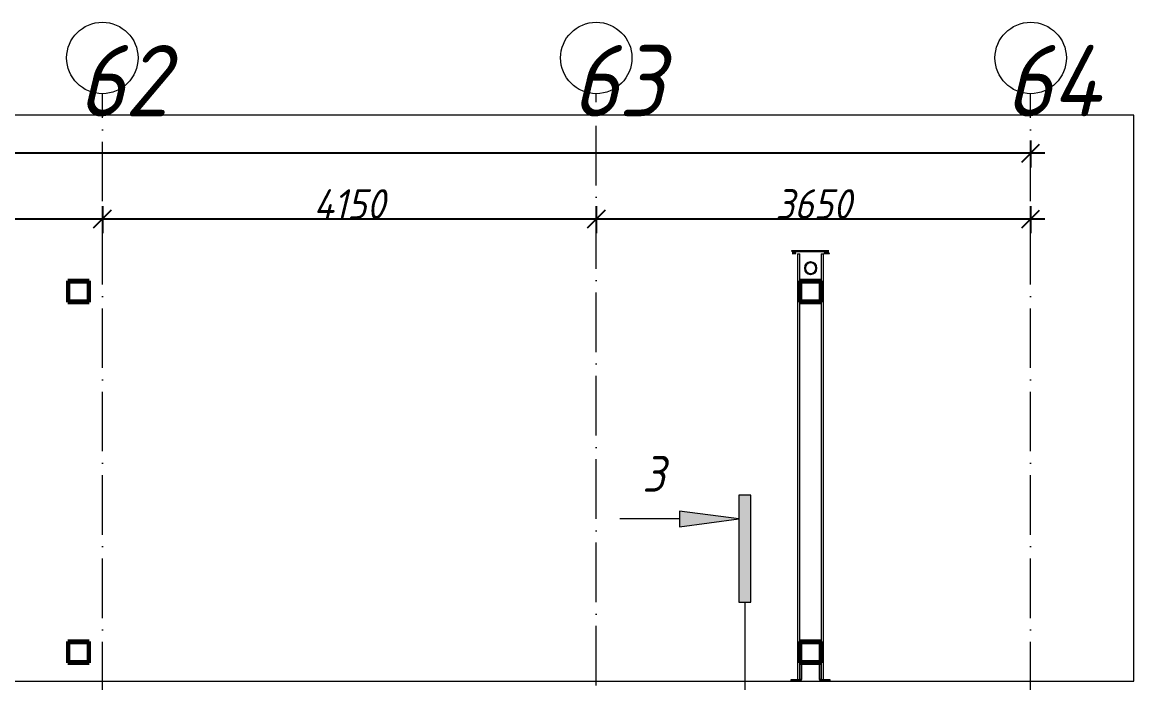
# Model space of a CAD drawing. Header units: millimetres. Extents: x -12989 to 629078, y -109036 to 555275.
# Drawn here: x 605690 to 615030, y 351836 to 357384 of the extents above; entities that cross this region are included whole.
import ezdxf

# ---------------------------------------------------------------- set-up
doc = ezdxf.new("R2010")
doc.units = ezdxf.units.MM
doc.linetypes.add('50_200_ШТРИХ_1Т_ш5_п1_п1_', pattern=[700, 500, -100, 0, -100])
for name, color, linetype, lineweight in [('A-____-____-DIMS', 7, 'Continuous', 9), ('A-FLOR-____-OTLN', 7, 'Continuous', 9), ('A-GENM-____-MCUT', 7, 'Continuous', 25), ('A-GENM-____-OTLN-1', 7, 'Continuous', 25), ('A-WALL-FNSH-MCUT-1', 7, 'Continuous', 9), ('G-____-____-SYMB', 7, 'Continuous', 9), ('S-BEAM-____-MCUT', 7, 'Continuous', 53), ('S-BEAM-____-OTLN', 7, 'Continuous', 9), ('S-GRID-____-IDEN', 7, 'Continuous', 9), ('S-GRID-____-OTLN-1', 7, '50_200_ШТРИХ_1Т_ш5_п1_п1_', 9)]:
    doc.layers.add(name, color=color, linetype=linetype, lineweight=lineweight)
doc.layers.add('G-____-____-SYMB-1', color=9, linetype='Continuous', lineweight=9, true_color=0x808080)
doc.styles.add('ISOCPEUR_I_10', font='isocpeui.ttf', dxfattribs={"width": 0.9, "height": 180})
doc.styles.add('ISOCPEUR_I_9', font='isocpeui.ttf', dxfattribs={"width": 0.9, "height": 250})
doc.dimstyles.new('ISO-2_5_0_9К_БОЛЬШОЙ_ОСИ', dxfattribs={"dimscale": 304.8, "dimtxt": 248.995294, "dimasz": 0.492126, "dimexe": 0.393701, "dimexo": 0, "dimgap": 0, "dimtad": 1, "dimdec": 0, "dimzin": 0, "dimdsep": 46, "dimtxsty": 'ISOCPEUR_I_9', "dimblk1": 'OBLIQUE', "dimblk2": 'OBLIQUE', "dimsah": 1, "dimcen": 0.09, "dimdle": 0.393701, "dimazin": 0, "dimtfac": 1, "dimtdec": 4, "dimtix": 1, "dimtmove": 0, "dimatfit": 3, "dimfxl": 1, "dimtvp": 1, "dimtolj": 1, "dimtzin": 0, "dimarcsym": 2})
doc.dimstyles.new('ISO-2_5_0_9К_БОЛЬШОЙ_ОСИ_2', dxfattribs={"dimscale": 304.8, "dimtxt": 248.995294, "dimasz": 0.492126, "dimexe": 0.393701, "dimexo": 0, "dimgap": 0, "dimtad": 1, "dimdec": 0, "dimzin": 0, "dimdsep": 46, "dimtxsty": 'ISOCPEUR_I_9', "dimblk1": 'OBLIQUE', "dimblk2": 'OBLIQUE', "dimsah": 1, "dimcen": 0.09, "dimdle": 0.393701, "dimazin": 0, "dimtfac": 1, "dimtdec": 4, "dimtix": 1, "dimtmove": 2, "dimatfit": 3, "dimfxl": 1, "dimtvp": 1, "dimtolj": 1, "dimtzin": 0, "dimarcsym": 2})

# ---------------------------------------------------------------- blocks, each defined once
blk = doc.blocks.new('Каркас несущий 3 - Каркас несущий 1-27570357-АР1_План отверстий 1 этажа в осях 1-64_Ю-ЯЯ')
at = {"layer": 'S-BEAM-____-MCUT'}
for p, q in [((86910.3, 89322), (86910.3, 89142)), ((87090.3, 89322), (86910.3, 89322)), ((86916.3, 89316), (87084.3, 89316)), ((86916.3, 89148), (86916.3, 89316)), ((87084.3, 89316), (87084.3, 89148)), ((87090.3, 89142), (87090.3, 89322)), ((93060, 89322), (93060, 89142)), ((93240, 89322), (93060, 89322)), ((93066, 89316), (93234, 89316)), ((93066, 89148), (93066, 89316)), ((93234, 89316), (93234, 89148)), ((93240, 89142), (93240, 89322)), ((99210.3, 89322), (99210.3, 89142)), ((99390.3, 89322), (99210.3, 89322)), ((99216.3, 89316), (99384.3, 89316)), ((99216.3, 89148), (99216.3, 89316)), ((99384.3, 89316), (99384.3, 89148)), ((99390.3, 89142), (99390.3, 89322)), ((86910.3, 89142), (87090.3, 89142)), ((87084.3, 89148), (86916.3, 89148)), ((93060, 89142), (93240, 89142)), ((93234, 89148), (93066, 89148)), ((99210.3, 89142), (99390.3, 89142)), ((99384.3, 89148), (99216.3, 89148)), ((86910.3, 86292), (86910.3, 86112)), ((87090.3, 86292), (86910.3, 86292)), ((86916.3, 86286), (87084.3, 86286)), ((86916.3, 86118), (86916.3, 86286)), ((87084.3, 86286), (87084.3, 86118)), ((87090.3, 86112), (87090.3, 86292)), ((93060, 86292), (93060, 86112)), ((93240, 86292), (93060, 86292)), ((93066, 86286), (93234, 86286)), ((93066, 86118), (93066, 86286)), ((93234, 86286), (93234, 86118)), ((93240, 86112), (93240, 86292)), ((99210.3, 86292), (99210.3, 86112)), ((99390.3, 86292), (99210.3, 86292)), ((99216.3, 86286), (99384.3, 86286)), ((99216.3, 86118), (99216.3, 86286)), ((99384.3, 86286), (99384.3, 86118)), ((99390.3, 86112), (99390.3, 86292)), ((86910.3, 86112), (87090.3, 86112)), ((87084.3, 86118), (86916.3, 86118)), ((93060, 86112), (93240, 86112)), ((93234, 86118), (93066, 86118)), ((99210.3, 86112), (99390.3, 86112)), ((99384.3, 86118), (99216.3, 86118))]:
    blk.add_line(p, q, dxfattribs=at)
blk = doc.blocks.new('_Загрузка_Элементы крепления фасадных ламелей1 - _Загрузка_Элементы крепления фасадных ламелей-27570536-АР1_План отверстий 1 этажа в осях 1-64_Ю-ЯЯ')
at = {"layer": 'S-BEAM-____-OTLN'}
for p, q in [((99222.7, 86099.4), (99222.7, 85978.5)), ((99227.7, 85978.4), (99227.7, 86099.3)), ((99237.1, 86108.9), (99362.9, 86108.9)), ((99237.1, 86107), (99362.9, 86107)), ((99372.3, 86099.3), (99372.3, 85978.4)), ((99377.3, 85978.5), (99377.3, 86099.4)), ((99213.1, 85968.9), (99135, 85968.9)), ((99135, 85968.9), (99135, 85963.9)), ((99135, 85963.9), (99213.2, 85963.9)), ((99135, 85963.9), (99135, 85962)), ((99135, 85962), (99213.2, 85962)), ((99227.7, 85976.6), (99227.7, 85978.4)), ((99372.3, 85978.4), (99372.3, 85976.6)), ((99386.8, 85963.9), (99465, 85963.9)), ((99386.8, 85962), (99465, 85962)), ((99465, 85968.9), (99386.9, 85968.9)), ((99465, 85963.9), (99465, 85968.9)), ((99465, 85962), (99465, 85963.9))]:
    blk.add_line(p, q, dxfattribs=at)
for centre, radius, start, end in [((99237.7, 86098.9), 15, 121.18316, 178.15842), ((99362.3, 86098.9), 15, 1.84158, 58.81684), ((99237.7, 86098.9), 10, 93.30148, 177.74449), ((99237.7, 86097.1), 10, 93.30148, 177.74449), ((99362.3, 86098.9), 10, 2.25551, 86.69852), ((99362.3, 86097.1), 10, 2.25551, 86.69852), ((99212.7, 85978.8), 10, 272.25551, 357.74449), ((99212.7, 85978.8), 15, 271.84158, 358.15842), ((99212.7, 85977), 15, 271.84158, 358.15842), ((99387.3, 85978.8), 15, 181.84158, 268.15842), ((99387.3, 85977), 15, 181.84158, 268.15842), ((99387.3, 85978.8), 10, 182.25551, 267.74449)]:
    blk.add_arc(centre, radius, start, end, dxfattribs=at)
blk = doc.blocks.new('Каркас несущий 5 - Каркас несущий 2-27570770-АР1_План отверстий 1 этажа в осях 1-64_Ю-ЯЯ')
at = {"layer": 'S-BEAM-____-OTLN'}
for p, q in [((99190, 89546.9), (99190, 85968.9)), ((99190, 89546.9), (99191, 89546.9)), ((99191, 89546.9), (99209, 89546.9)), ((99209, 89546.9), (99210, 89546.9)), ((99210, 85968.7), (99210, 89546.9)), ((99390, 89546.9), (99390, 89322)), ((99390, 89546.9), (99391, 89546.9)), ((99391, 89546.9), (99409, 89546.9)), ((99409, 89546.9), (99410, 89546.9)), ((99410, 85968.9), (99410, 89546.9)), ((99390, 89142.1), (99390, 86292)), ((99390, 86112), (99390, 85968.7))]:
    blk.add_line(p, q, dxfattribs=at)
blk = doc.blocks.new('Водосточная труба1 - Водосточная труба-27672661-АР1_План отверстий 1 этажа в осях 1-64_Ю-ЯЯ')
at = {"layer": 'A-GENM-____-MCUT'}
for radius, start, end in [(50, 0, 180), (48, 0, 180), (50, 180, 0), (48, 180, 0)]:
    blk.add_arc((66630, 58800), radius, start, end, dxfattribs=at)
blk = doc.blocks.new('Ось сетки - Круг_Ø6_00__ISO-2_5_0_9K_-25732049-АР1_План отверстий 1 этажа в осях 1-64_Ю-ЯЯ')
at = {"layer": 'S-GRID-____-IDEN'}
blk.add_circle((0, 0), 3, dxfattribs=at)
blk = doc.blocks.new('Разрез - Заголовок разреза-10218885-АР1_План отверстий 1 этажа в осях 1-64_Ю-ЯЯ')
at = {"layer": 'G-____-____-SYMB'}
for points in [[(0, 0.5), (0, -0.5), (-9, -0.5), (-9, 0.5)], [(-6.342, -5.5), (-7.658, -5.5), (-7, -0.5)]]:
    blk.add_hatch(color=256, dxfattribs=at).paths.add_polyline_path(points, flags=0)
for p, q in [((0, 0.5), (-9, 0.5)), ((-9, 0.5), (-9, -0.5)), ((0, -0.5), (0, 0.5)), ((-9, -0.5), (0, -0.5)), ((-7, -0.5), (-7.658, -5.5)), ((-6.342, -5.5), (-7, -0.5)), ((-7.658, -5.5), (-6.342, -5.5)), ((-7, -5.5), (-7, -10.5))]:
    blk.add_line(p, q, dxfattribs=at)
blk = doc.blocks.new('_Oblique')
at = {"color": 0, "linetype": 'ByBlock', "lineweight": -2}
blk.add_line((-0.5, -0.5), (0.5, 0.5), dxfattribs=at)
blk = doc.blocks.new('*D5535')
at = {"layer": 'A-____-____-DIMS', "color": 0, "lineweight": -2, "transparency": 16777216}
for p, q in [((602113.3, 355838), (602113.3, 355611.9)), ((606363.3, 355838), (606363.3, 355611.9)), ((601993.3, 355731.9), (606483.3, 355731.9))]:
    blk.add_line(p, q, dxfattribs=at)
at = {"layer": 'Defpoints', "color": 0, "transparency": 16777216}
for p in [(602113.3, 355838), (606363.3, 355838), (606363.3, 355731.9)]:
    blk.add_point(p, dxfattribs=at)
at = {"layer": 'A-____-____-DIMS', "color": 0, "lineweight": -2, "transparency": 16777216, "xscale": 150, "yscale": 150, "zscale": 150, "rotation": 180}
blk.add_blockref('_Oblique', (602113.3, 355731.9), dxfattribs=at)
at = {"layer": 'A-____-____-DIMS', "color": 0, "lineweight": -2, "transparency": 16777216, "xscale": 150, "yscale": 150, "zscale": 150}
blk.add_blockref('_Oblique', (606363.3, 355731.9), dxfattribs=at)
at = {"layer": 'A-____-____-DIMS', "color": 0, "transparency": 16777216, "insert": (604238.3, 355856.9), "char_height": 250, "width": 781.462, "attachment_point": 5, "style": 'ISOCPEUR_I_9'}
blk.add_mtext('\\A1;4250', dxfattribs=at)
blk = doc.blocks.new('*D5536')
at = {"layer": 'A-____-____-DIMS', "color": 0, "lineweight": -2, "transparency": 16777216}
for p, q in [((606363.3, 355838), (606363.3, 355611.9)), ((610513.3, 355838), (610513.3, 355611.9)), ((606243.3, 355731.9), (610633.3, 355731.9))]:
    blk.add_line(p, q, dxfattribs=at)
at = {"layer": 'Defpoints', "color": 0, "transparency": 16777216}
for p in [(606363.3, 355838), (610513.3, 355838), (610513.3, 355731.9)]:
    blk.add_point(p, dxfattribs=at)
at = {"layer": 'A-____-____-DIMS', "color": 0, "lineweight": -2, "transparency": 16777216, "xscale": 150, "yscale": 150, "zscale": 150, "rotation": 180}
blk.add_blockref('_Oblique', (606363.3, 355731.9), dxfattribs=at)
at = {"layer": 'A-____-____-DIMS', "color": 0, "lineweight": -2, "transparency": 16777216, "xscale": 150, "yscale": 150, "zscale": 150}
blk.add_blockref('_Oblique', (610513.3, 355731.9), dxfattribs=at)
at = {"layer": 'A-____-____-DIMS', "color": 0, "transparency": 16777216, "insert": (608438.3, 355856.9), "char_height": 250, "width": 724.002, "attachment_point": 5, "style": 'ISOCPEUR_I_9'}
blk.add_mtext('\\A1;4150', dxfattribs=at)
blk = doc.blocks.new('*D5537')
at = {"layer": 'A-____-____-DIMS', "color": 0, "lineweight": -2, "transparency": 16777216}
for p, q in [((610513.3, 355838), (610513.3, 355611.9)), ((614163.3, 355838), (614163.3, 355611.9)), ((610393.3, 355731.9), (614283.3, 355731.9))]:
    blk.add_line(p, q, dxfattribs=at)
at = {"layer": 'Defpoints', "color": 0, "transparency": 16777216}
for p in [(610513.3, 355838), (614163.3, 355838), (614163.3, 355731.9)]:
    blk.add_point(p, dxfattribs=at)
at = {"layer": 'A-____-____-DIMS', "color": 0, "lineweight": -2, "transparency": 16777216, "xscale": 150, "yscale": 150, "zscale": 150, "rotation": 180}
blk.add_blockref('_Oblique', (610513.3, 355731.9), dxfattribs=at)
at = {"layer": 'A-____-____-DIMS', "color": 0, "lineweight": -2, "transparency": 16777216, "xscale": 150, "yscale": 150, "zscale": 150}
blk.add_blockref('_Oblique', (614163.3, 355731.9), dxfattribs=at)
at = {"layer": 'A-____-____-DIMS', "color": 0, "transparency": 16777216, "insert": (612338.3, 355856.9), "char_height": 250, "width": 758.478, "attachment_point": 5, "style": 'ISOCPEUR_I_9'}
blk.add_mtext('\\A1;3650', dxfattribs=at)
blk = doc.blocks.new('*D5538')
at = {"layer": 'A-____-____-DIMS', "color": 0, "lineweight": -2, "transparency": 16777216}
for p, q in [((510663.3, 356390.2), (510663.3, 356164.2)), ((614163.3, 356390.2), (614163.3, 356164.2)), ((510543.3, 356284.2), (561896.6, 356284.2)), ((614283.3, 356284.2), (562775.7, 356284.2))]:
    blk.add_line(p, q, dxfattribs=at)
at = {"layer": 'Defpoints', "color": 0, "transparency": 16777216}
for p in [(510663.3, 356390.2), (614163.3, 356390.2), (614163.3, 356284.2)]:
    blk.add_point(p, dxfattribs=at)
at = {"layer": 'A-____-____-DIMS', "color": 0, "lineweight": -2, "transparency": 16777216, "xscale": 150, "yscale": 150, "zscale": 150, "rotation": 180}
blk.add_blockref('_Oblique', (510663.3, 356284.2), dxfattribs=at)
at = {"layer": 'A-____-____-DIMS', "color": 0, "lineweight": -2, "transparency": 16777216, "xscale": 150, "yscale": 150, "zscale": 150}
blk.add_blockref('_Oblique', (614163.3, 356284.2), dxfattribs=at)
at = {"layer": 'A-____-____-DIMS', "color": 0, "transparency": 16777216, "insert": (561796, 356610.8), "char_height": 250, "width": 1080.257, "attachment_point": 1, "line_spacing_factor": 1.149209, "style": 'ISOCPEUR_I_9'}
blk.add_mtext('\\A1;103500', dxfattribs=at)

msp = doc.modelspace()

# ---------------------------------------------------------------- linework, layer by layer
at = {"layer": 'A-FLOR-____-OTLN'}
for p, q in [((615029.6408, 356602.5335), (598187.8408, 356602.5335)), ((615029.6408, 351849.5335), (615029.6408, 356602.5335)), ((598838.3109, 351849.5335), (615029.6408, 351849.5335))]:
    msp.add_line(p, q, dxfattribs=at)
at = {"layer": 'A-WALL-FNSH-MCUT-1'}
for p, q in [((612467.3109, 355463.5335), (612153.3109, 355463.5335)), ((612153.3109, 355463.5335), (612153.3109, 355457.5335)), ((612159.3109, 355457.5335), (612467.3109, 355457.5335)), ((612191.3109, 355447.1608), (612159.3109, 355447.1608)), ((612159.3109, 355441.1608), (612191.3109, 355441.1608)), ((612191.3109, 355441.1608), (612191.3109, 355447.1608)), ((612467.3109, 355447.1608), (612427.4284, 355447.1608)), ((612427.4284, 355447.1608), (612427.4284, 355441.1608)), ((612427.4284, 355441.1608), (612473.3109, 355441.1608)), ((612473.3109, 355441.1608), (612473.3109, 355447.1608))]:
    msp.add_line(p, q, dxfattribs=at)
at = {"layer": 'G-____-____-SYMB-1'}
msp.add_line((611761.5109, 352512.0523), (611761.5109, 311297.8177), dxfattribs=at)
at = {"layer": 'S-GRID-____-OTLN-1'}
for p, q in [((606363.3109, 305473.1205), (606363.3109, 356784.3429)), ((610513.3109, 315408.1739), (610513.3109, 356784.3429)), ((614163.3109, 305473.1205), (614163.3109, 356784.3429))]:
    msp.add_line(p, q, dxfattribs=at)

# ---------------------------------------------------------------- block references
at = {"layer": 'A-GENM-____-OTLN-1', "rotation": 89.9999999999999}
msp.add_blockref('Водосточная труба1 - Водосточная труба-27672661-АР1_План отверстий 1 этажа в осях 1-64_Ю-ЯЯ', (671114.6408, 288688.5335), dxfattribs=at)
at = {"layer": 'G-____-____-SYMB', "xscale": 99.99999999999993, "yscale": 99.99999999999993, "zscale": 99.99999999999993, "rotation": 269.9999999999996}
msp.add_blockref('Разрез - Заголовок разреза-10218885-АР1_План отверстий 1 этажа в осях 1-64_Ю-ЯЯ', (611761.5109, 352512.0523), dxfattribs=at)
at = {"layer": 'S-BEAM-____-OTLN'}
for name in ['Каркас несущий 5 - Каркас несущий 2-27570770-АР1_План отверстий 1 этажа в осях 1-64_Ю-ЯЯ', 'Каркас несущий 3 - Каркас несущий 1-27570357-АР1_План отверстий 1 этажа в осях 1-64_Ю-ЯЯ', '_Загрузка_Элементы крепления фасадных ламелей1 - _Загрузка_Элементы крепления фасадных ламелей-27570536-АР1_План отверстий 1 этажа в осях 1-64_Ю-ЯЯ']:
    msp.add_blockref(name, (513013.3109, 265891.4916), dxfattribs=at)
at = {"layer": 'S-GRID-____-IDEN', "xscale": 99.99999999999993, "yscale": 99.99999999999993, "zscale": 99.99999999999993}
for p in [(606363.3109, 357084.3429), (610513.3109, 357084.3429), (614163.3109, 357084.3429)]:
    msp.add_blockref('Ось сетки - Круг_Ø6_00__ISO-2_5_0_9K_-25732049-АР1_План отверстий 1 этажа в осях 1-64_Ю-ЯЯ', p, dxfattribs=at)

# ---------------------------------------------------------------- texts
at = {"layer": 'G-____-____-SYMB', "insert": (610900.8816, 353740.6418), "char_height": 300, "width": 256.54, "attachment_point": 1, "style": 'ISOCPEUR_I_10'}
msp.add_mtext('\\fISOCPEUR|b0|i1|c204|p34|;3', dxfattribs=at)
at = {"layer": 'S-GRID-____-IDEN', "char_height": 600, "attachment_point": 1, "style": 'ISOCPEUR_I_9'}
for s, insert, width in [('62', (606158.3826, 357193.1176), 404.0505), ('63', (610308.3826, 357193.1176), 404.0505), ('64', (613949.3826, 357193.1176), 425.696062)]:
    msp.add_mtext(s, dxfattribs=dict(at, insert=insert, width=width))

# ---------------------------------------------------------------- dimensions: what is measured, and where the dimension line sits
at = {"layer": 'A-____-____-DIMS'}
dim = msp.add_linear_dim(base=(614163.3109, 356284.1601), p1=(510663.3109, 356390.2261), p2=(614163.3109, 356390.2261), dimstyle='ISO-2_5_0_9К_БОЛЬШОЙ_ОСИ_2', override={"dimpost": '<>', "dimfxl": 103500}, dxfattribs=at)
dim.commit()
dim.dimension.update_dxf_attribs({"geometry": '*D5538', "text_midpoint": (562336.1611, 356444.1074), "dimtype": 160})
for base, p1, p2, override, picture, middle in [((606363.3109, 355731.9408), (602113.3109, 355838.0069), (606363.3109, 355838.0069), {"dimpost": '<>', "dimfxl": 4250}, '*D5535', (604238.3109, 355856.9408)), ((610513.3109, 355731.9408), (606363.3109, 355838.0069), (610513.3109, 355838.0069), {"dimpost": '<>', "dimfxl": 4150}, '*D5536', (608438.3109, 355856.9408)), ((614163.3109, 355731.9408), (610513.3109, 355838.0069), (614163.3109, 355838.0069), {"dimpost": '<>', "dimfxl": 3650}, '*D5537', (612338.3109, 355856.9408))]:
    dim = msp.add_linear_dim(base=base, p1=p1, p2=p2, dimstyle='ISO-2_5_0_9К_БОЛЬШОЙ_ОСИ', override=override, dxfattribs=at)
    dim.commit()
    dim.dimension.update_dxf_attribs({"geometry": picture, "text_midpoint": middle})

doc.saveas('drawing.dxf')
